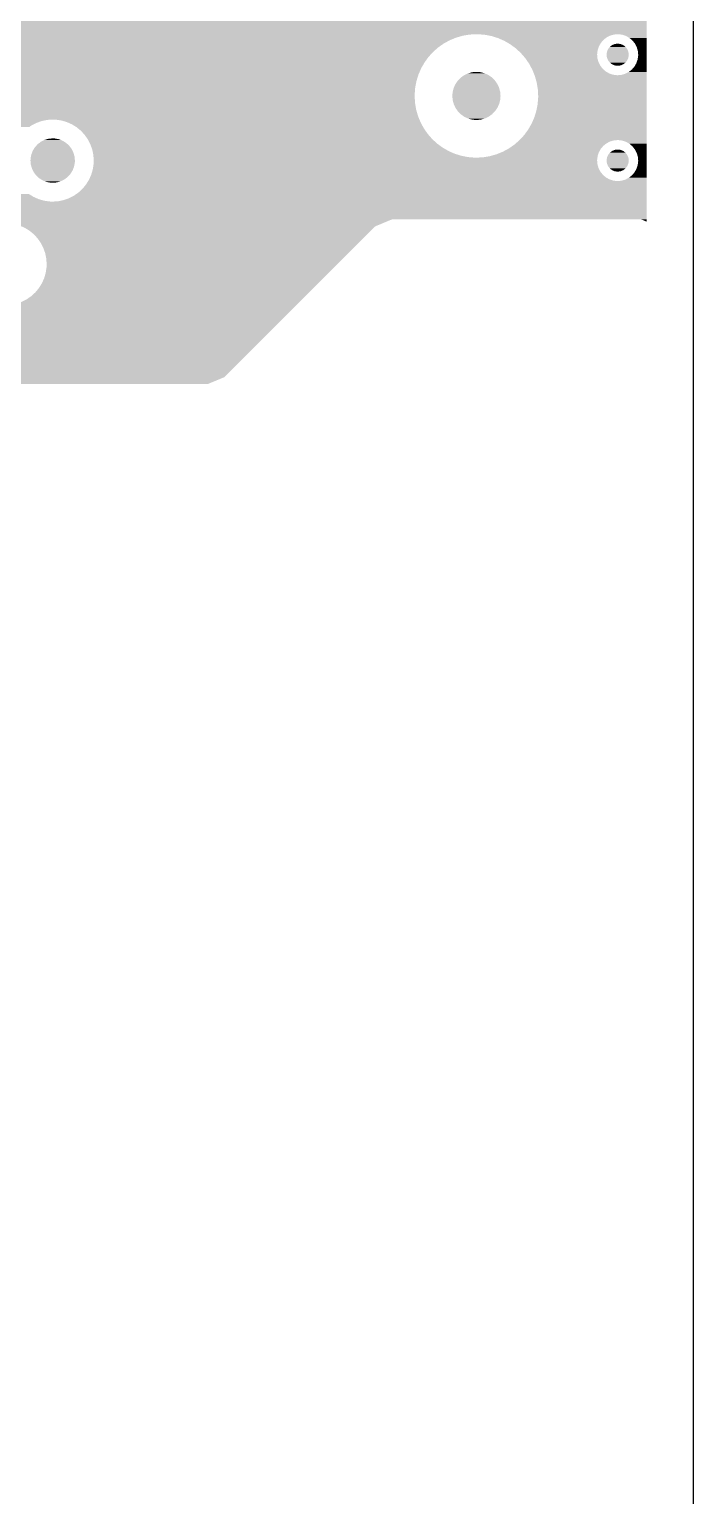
# Model space of a CAD drawing. Extents: x 295 to 953, y 10 to 290.
# Drawn here: x 764.6 to 800.5, y 130.6 to 209.8 of the extents above; entities that cross this region are included whole.
import ezdxf

# ---------------------------------------------------------------- set-up
doc = ezdxf.new("R2010")
doc.units = 0
doc.header["$LTSCALE"] = 5
doc.header["$MEASUREMENT"] = 0
doc.layers.add('FROMC1', color=7, linetype='CONTINUOUS')

msp = doc.modelspace()

# ---------------------------------------------------------------- linework, layer by layer
at = {"layer": 'FROMC1'}
msp.add_line((800.477, 75.999), (800.477, 263.995), dxfattribs=at)
msp.add_line((800.477, 75.999), (800.477, 263.995), dxfattribs=at)
for points in [[(720.94, 209.537), (720.94, 210.66), (797.937, 209.537), (797.937, 210.66)], [(720.94, 209.517), (720.94, 209.537), (788.39, 209.517), (788.758, 209.537)], [(720.94, 209.456), (720.94, 209.517), (788.027, 209.456), (788.39, 209.517)], [(720.94, 209.356), (720.94, 209.456), (787.673, 209.356), (788.027, 209.456)], [(720.94, 209.217), (720.94, 209.356), (787.333, 209.217), (787.673, 209.356)], [(720.94, 209.042), (720.94, 209.217), (787.009, 209.042), (787.333, 209.217)], [(720.94, 208.832), (720.94, 209.042), (786.707, 208.832), (787.009, 209.042)], [(788.839, 209.536), (788.758, 209.537), (796.367, 209.536), (796.378, 209.537)], [(789.08, 209.517), (788.839, 209.536), (796.167, 209.517), (796.367, 209.536)], [(789.206, 209.507), (789.08, 209.517), (796.133, 209.507), (796.167, 209.517)], [(789.466, 209.457), (789.206, 209.507), (795.963, 209.457), (796.133, 209.507)], [(789.567, 209.438), (789.466, 209.457), (795.926, 209.438), (795.963, 209.457)], [(789.819, 209.359), (789.567, 209.438), (795.775, 209.359), (795.926, 209.438)], [(789.919, 209.329), (789.819, 209.359), (795.737, 209.329), (795.775, 209.359)], [(790.15, 209.228), (789.919, 209.329), (795.609, 209.228), (795.737, 209.329)], [(790.256, 209.182), (790.15, 209.228), (795.57, 209.182), (795.609, 209.228)], [(790.456, 209.067), (790.256, 209.182), (795.471, 209.067), (795.57, 209.182)], [(790.575, 208.998), (790.456, 209.067), (795.433, 208.998), (795.471, 209.067)], [(790.733, 208.883), (790.575, 208.998), (795.367, 208.883), (795.433, 208.998)], [(796.079, 208.95), (796.22, 209.008), (796.675, 208.95), (796.536, 209.008)], [(796.22, 209.008), (796.223, 209.009), (796.536, 209.008), (796.528, 209.009)], [(796.223, 209.009), (796.378, 209.029), (796.528, 209.009), (796.378, 209.029)], [(796.629, 209.508), (796.419, 209.537), (797.937, 209.508), (797.937, 209.537)], [(796.83, 209.441), (796.629, 209.508), (797.937, 209.441), (797.937, 209.508)], [(797.014, 209.336), (796.83, 209.441), (797.937, 209.336), (797.937, 209.441)], [(797.175, 209.198), (797.014, 209.336), (797.937, 209.198), (797.937, 209.336)], [(797.307, 209.032), (797.175, 209.198), (797.937, 209.032), (797.937, 209.198)], [(797.405, 208.844), (797.307, 209.032), (797.937, 208.844), (797.937, 209.032)], [(720.94, 208.59), (720.94, 208.832), (786.43, 208.59), (786.707, 208.832)], [(720.94, 208.319), (720.94, 208.59), (786.182, 208.319), (786.43, 208.59)], [(720.94, 208.022), (720.94, 208.319), (785.964, 208.022), (786.182, 208.319)], [(790.872, 208.781), (790.733, 208.883), (795.333, 208.781), (795.367, 208.883)], [(790.98, 208.682), (790.872, 208.781), (795.299, 208.682), (795.333, 208.781)], [(791.143, 208.532), (790.98, 208.682), (795.279, 208.532), (795.299, 208.682)], [(791.196, 208.472), (791.143, 208.532), (795.271, 208.472), (795.279, 208.532)], [(791.232, 208.43), (791.196, 208.472), (795.27, 208.43), (795.271, 208.472)], [(791.385, 208.255), (791.232, 208.43), (795.287, 208.255), (795.27, 208.43)], [(791.41, 208.219), (791.385, 208.255), (795.29, 208.219), (795.287, 208.255)], [(791.551, 208.016), (791.41, 208.219), (795.35, 208.016), (795.29, 208.219)], [(795.778, 208.43), (795.799, 208.584), (796.977, 208.43), (796.957, 208.584)], [(795.798, 208.276), (795.778, 208.43), (796.956, 208.276), (796.977, 208.43)], [(795.8, 208.271), (795.798, 208.276), (796.956, 208.271), (796.956, 208.276)], [(795.799, 208.584), (795.8, 208.589), (796.957, 208.584), (796.955, 208.589)], [(795.8, 208.589), (795.858, 208.728), (796.955, 208.589), (796.897, 208.728)], [(795.858, 208.132), (795.8, 208.271), (796.897, 208.132), (796.956, 208.271)], [(795.858, 208.728), (795.86, 208.732), (796.897, 208.728), (796.894, 208.732)], [(795.86, 208.732), (795.953, 208.852), (796.894, 208.732), (796.803, 208.852)], [(795.953, 208.852), (795.955, 208.855), (796.803, 208.852), (796.799, 208.855)], [(795.955, 208.855), (796.076, 208.948), (796.799, 208.855), (796.68, 208.948)], [(796.076, 208.948), (796.079, 208.95), (796.68, 208.948), (796.675, 208.95)], [(797.465, 208.641), (797.405, 208.844), (797.937, 208.641), (797.937, 208.844)], [(797.456, 208.178), (797.484, 208.388), (797.937, 208.178), (797.937, 208.388)], [(797.485, 208.43), (797.465, 208.641), (797.937, 208.43), (797.937, 208.641)], [(797.484, 208.388), (797.485, 208.43), (797.937, 208.388), (797.937, 208.43)], [(720.94, 207.703), (720.94, 208.022), (785.781, 207.703), (785.964, 208.022)], [(720.94, 207.632), (720.94, 207.703), (785.75, 207.632), (785.781, 207.703)], [(735.669, 207.603), (735.459, 207.632), (785.737, 207.603), (785.75, 207.632)], [(735.87, 207.536), (735.669, 207.603), (785.708, 207.536), (785.737, 207.603)], [(736.054, 207.431), (735.87, 207.536), (785.662, 207.431), (785.708, 207.536)], [(736.13, 207.366), (736.054, 207.431), (785.634, 207.366), (785.662, 207.431)], [(788.128, 207.34), (788.307, 207.425), (789.392, 207.34), (789.203, 207.425)], [(788.307, 207.425), (788.341, 207.434), (789.203, 207.425), (789.183, 207.434)], [(788.341, 207.434), (788.529, 207.485), (789.183, 207.434), (788.978, 207.485)], [(788.529, 207.485), (788.579, 207.49), (788.978, 207.485), (788.96, 207.49)], [(788.579, 207.49), (788.758, 207.505), (788.96, 207.49), (788.758, 207.505)], [(791.595, 207.953), (791.551, 208.016), (795.383, 207.953), (795.35, 208.016)], [(791.663, 207.828), (791.595, 207.953), (795.448, 207.828), (795.383, 207.953)], [(791.753, 207.662), (791.663, 207.828), (795.58, 207.662), (795.448, 207.828)], [(791.77, 207.63), (791.753, 207.662), (795.617, 207.63), (795.58, 207.662)], [(791.813, 207.524), (791.77, 207.63), (795.741, 207.524), (795.617, 207.63)], [(791.856, 207.419), (791.813, 207.524), (795.925, 207.419), (795.741, 207.524)], [(791.883, 207.352), (791.856, 207.419), (796.126, 207.352), (795.925, 207.419)], [(795.861, 208.128), (795.858, 208.132), (796.895, 208.128), (796.897, 208.132)], [(795.952, 208.008), (795.861, 208.128), (796.802, 208.008), (796.895, 208.128)], [(795.956, 208.005), (795.952, 208.008), (796.8, 208.005), (796.802, 208.008)], [(796.075, 207.912), (795.956, 208.005), (796.679, 207.912), (796.8, 208.005)], [(796.081, 207.91), (796.075, 207.912), (796.676, 207.91), (796.679, 207.912)], [(796.219, 207.852), (796.081, 207.91), (796.535, 207.852), (796.676, 207.91)], [(796.227, 207.851), (796.219, 207.852), (796.532, 207.851), (796.535, 207.852)], [(796.378, 207.831), (796.227, 207.851), (796.378, 207.831), (796.532, 207.851)], [(796.588, 207.343), (796.792, 207.403), (797.937, 207.343), (797.937, 207.403)], [(796.792, 207.403), (796.98, 207.501), (797.937, 207.403), (797.937, 207.501)], [(796.98, 207.501), (797.146, 207.632), (797.937, 207.501), (797.937, 207.632)], [(797.146, 207.632), (797.284, 207.793), (797.937, 207.632), (797.937, 207.793)], [(797.284, 207.793), (797.388, 207.977), (797.937, 207.793), (797.937, 207.977)], [(797.388, 207.977), (797.456, 208.178), (797.937, 207.977), (797.937, 208.178)], [(736.215, 207.293), (736.13, 207.366), (785.611, 207.293), (785.634, 207.366)], [(736.347, 207.127), (736.215, 207.293), (785.56, 207.127), (785.611, 207.293)], [(736.405, 207.015), (736.347, 207.127), (785.525, 207.015), (785.56, 207.127)], [(736.445, 206.939), (736.405, 207.015), (785.51, 206.939), (785.525, 207.015)], [(736.505, 206.736), (736.445, 206.939), (785.471, 206.736), (785.51, 206.939)], [(736.513, 206.653), (736.505, 206.736), (785.455, 206.653), (785.471, 206.736)], [(736.525, 206.525), (736.513, 206.653), (785.445, 206.525), (785.455, 206.653)], [(787.48, 206.434), (787.528, 206.63), (790.038, 206.434), (789.984, 206.63)], [(787.528, 206.63), (787.54, 206.655), (789.984, 206.63), (789.978, 206.655)], [(787.54, 206.655), (787.622, 206.84), (789.978, 206.655), (789.89, 206.84)], [(787.622, 206.84), (787.638, 206.863), (789.89, 206.84), (789.879, 206.863)], [(787.638, 206.863), (787.752, 207.029), (789.879, 206.863), (789.761, 207.029)], [(787.752, 207.029), (787.772, 207.05), (789.761, 207.029), (789.746, 207.05)], [(787.772, 207.05), (787.912, 207.193), (789.746, 207.05), (789.6, 207.193)], [(787.912, 207.193), (787.937, 207.211), (789.6, 207.193), (789.582, 207.211)], [(787.937, 207.211), (788.1, 207.327), (789.582, 207.211), (789.412, 207.327)], [(788.1, 207.327), (788.128, 207.34), (789.412, 207.327), (789.392, 207.34)], [(791.895, 207.323), (791.883, 207.352), (796.336, 207.323), (796.126, 207.352)], [(791.909, 207.289), (791.895, 207.323), (797.937, 207.289), (797.937, 207.323)], [(791.895, 207.323), (791.895, 207.323), (796.378, 207.323), (796.336, 207.323)], [(792.009, 206.935), (791.909, 207.289), (797.937, 206.935), (797.937, 207.289)], [(792.07, 206.572), (792.009, 206.935), (797.937, 206.572), (797.937, 206.935)], [(796.378, 207.323), (796.588, 207.343), (797.937, 207.323), (797.937, 207.343)], [(736.186, 205.727), (736.28, 205.838), (785.464, 205.727), (785.445, 205.838)], [(736.28, 205.838), (736.324, 205.888), (785.445, 205.838), (785.443, 205.888)], [(736.324, 205.888), (736.428, 206.072), (785.443, 205.888), (785.432, 206.072)], [(736.428, 206.072), (736.473, 206.205), (785.432, 206.072), (785.425, 206.205)], [(736.473, 206.205), (736.496, 206.273), (785.425, 206.205), (785.426, 206.273)], [(736.496, 206.273), (736.498, 206.287), (785.426, 206.273), (785.426, 206.287)], [(736.498, 206.287), (736.524, 206.483), (785.426, 206.287), (785.442, 206.483)], [(736.524, 206.483), (736.525, 206.525), (785.442, 206.483), (785.445, 206.525)], [(787.457, 206.205), (787.473, 206.407), (790.058, 206.205), (790.04, 206.407)], [(787.475, 206.003), (787.457, 206.205), (790.042, 206.003), (790.058, 206.205)], [(787.473, 206.407), (787.48, 206.434), (790.04, 206.407), (790.038, 206.434)], [(787.477, 205.976), (787.475, 206.003), (790.036, 205.976), (790.042, 206.003)], [(787.531, 205.78), (787.477, 205.976), (789.987, 205.78), (790.036, 205.976)], [(792.06, 205.756), (792.089, 206.123), (797.937, 205.756), (797.937, 206.123)], [(792.09, 206.205), (792.07, 206.572), (797.937, 206.205), (797.937, 206.572)], [(792.089, 206.123), (792.09, 206.205), (797.937, 206.123), (797.937, 206.205)], [(720.94, 205.121), (720.94, 205.418), (785.606, 205.121), (785.522, 205.418)], [(720.94, 204.93), (720.94, 205.121), (785.684, 204.93), (785.606, 205.121)], [(735.418, 205.418), (735.628, 205.438), (785.522, 205.418), (785.517, 205.438)], [(735.628, 205.438), (735.754, 205.475), (785.517, 205.438), (785.506, 205.475)], [(735.754, 205.475), (735.832, 205.498), (785.506, 205.475), (785.502, 205.498)], [(735.832, 205.498), (736.02, 205.596), (785.502, 205.498), (785.486, 205.596)], [(736.02, 205.596), (736.186, 205.727), (785.486, 205.596), (785.464, 205.727)], [(787.538, 205.755), (787.531, 205.78), (789.975, 205.755), (789.987, 205.78)], [(787.625, 205.57), (787.538, 205.755), (789.893, 205.57), (789.975, 205.755)], [(787.636, 205.547), (787.625, 205.57), (789.877, 205.547), (789.893, 205.57)], [(787.754, 205.381), (787.636, 205.547), (789.763, 205.381), (789.877, 205.547)], [(787.769, 205.36), (787.754, 205.381), (789.743, 205.36), (789.763, 205.381)], [(787.915, 205.216), (787.769, 205.36), (789.603, 205.216), (789.743, 205.36)], [(787.933, 205.199), (787.915, 205.216), (789.578, 205.199), (789.603, 205.216)], [(788.103, 205.083), (787.933, 205.199), (789.416, 205.083), (789.578, 205.199)], [(788.123, 205.07), (788.103, 205.083), (789.387, 205.07), (789.416, 205.083)], [(788.312, 204.985), (788.123, 205.07), (789.208, 204.985), (789.387, 205.07)], [(791.734, 204.707), (791.881, 205.044), (797.937, 204.707), (797.937, 205.044)], [(791.881, 205.044), (791.99, 205.395), (797.937, 205.044), (797.937, 205.395)], [(791.99, 205.395), (792.06, 205.756), (797.937, 205.395), (797.937, 205.756)], [(735.596, 204.923), (735.418, 204.93), (765.792, 204.923), (765.898, 204.93)], [(735.684, 204.91), (735.596, 204.923), (765.598, 204.91), (765.792, 204.923)], [(735.803, 204.892), (735.684, 204.91), (765.512, 204.892), (765.598, 204.91)], [(751.372, 204.888), (751.293, 204.892), (765.495, 204.888), (765.512, 204.892)], [(751.561, 204.851), (751.372, 204.888), (765.315, 204.851), (765.495, 204.888)], [(751.566, 204.849), (751.561, 204.851), (765.305, 204.849), (765.315, 204.851)], [(751.737, 204.776), (751.566, 204.849), (765.096, 204.776), (765.305, 204.849)], [(751.773, 204.749), (751.737, 204.776), (765.022, 204.749), (765.096, 204.776)], [(751.893, 204.665), (751.773, 204.749), (764.857, 204.665), (765.022, 204.749)], [(751.941, 204.613), (751.893, 204.665), (764.755, 204.613), (764.857, 204.665)], [(752.022, 204.523), (751.941, 204.613), (764.627, 204.523), (764.755, 204.613)], [(766.076, 204.923), (765.898, 204.93), (785.687, 204.923), (785.684, 204.93)], [(766.372, 204.878), (766.076, 204.923), (785.705, 204.878), (785.687, 204.923)], [(766.66, 204.794), (766.372, 204.878), (785.739, 204.794), (785.705, 204.878)], [(766.692, 204.78), (766.66, 204.794), (785.745, 204.78), (785.739, 204.794)], [(766.934, 204.672), (766.692, 204.78), (785.803, 204.672), (785.745, 204.78)], [(767.189, 204.515), (766.934, 204.672), (785.889, 204.515), (785.803, 204.672)], [(767.259, 204.457), (767.189, 204.515), (785.92, 204.457), (785.889, 204.515)], [(767.42, 204.324), (767.259, 204.457), (786.013, 204.324), (785.92, 204.457)], [(767.576, 204.155), (767.42, 204.324), (786.13, 204.155), (786.013, 204.324)], [(788.333, 204.976), (788.312, 204.985), (789.175, 204.976), (789.208, 204.985)], [(788.537, 204.925), (788.333, 204.976), (788.986, 204.925), (789.175, 204.976)], [(788.555, 204.92), (788.537, 204.925), (788.936, 204.92), (788.986, 204.925)], [(788.758, 204.904), (788.555, 204.92), (788.758, 204.904), (788.936, 204.92)], [(791.334, 204.091), (791.551, 204.388), (797.937, 204.091), (797.937, 204.388)], [(791.551, 204.388), (791.734, 204.707), (797.937, 204.388), (797.937, 204.707)], [(764.883, 203.344), (764.943, 203.44), (766.918, 203.344), (766.846, 203.44)], [(764.943, 203.44), (765.016, 203.52), (766.846, 203.44), (766.786, 203.52)], [(765.016, 203.52), (765.092, 203.603), (766.786, 203.52), (766.696, 203.603)], [(765.092, 203.603), (765.181, 203.669), (766.696, 203.603), (766.623, 203.669)], [(765.181, 203.669), (765.268, 203.735), (766.623, 203.669), (766.517, 203.735)], [(765.268, 203.735), (765.371, 203.786), (766.517, 203.735), (766.436, 203.786)], [(765.371, 203.786), (765.466, 203.833), (766.436, 203.786), (766.315, 203.833)], [(765.466, 203.833), (765.583, 203.867), (766.315, 203.833), (766.231, 203.867)], [(765.583, 203.867), (765.678, 203.894), (766.231, 203.867), (766.09, 203.894)], [(765.678, 203.894), (765.836, 203.908), (766.09, 203.894), (766.014, 203.908)], [(765.836, 203.908), (765.898, 203.914), (766.014, 203.908), (765.898, 203.914)], [(767.623, 204.103), (767.576, 204.155), (786.175, 204.103), (786.13, 204.155)], [(767.781, 203.878), (767.623, 204.103), (786.372, 203.878), (786.175, 204.103)], [(767.795, 203.857), (767.781, 203.878), (786.394, 203.857), (786.372, 203.878)], [(767.912, 203.629), (767.795, 203.857), (786.643, 203.629), (786.394, 203.857)], [(767.932, 203.591), (767.912, 203.629), (786.696, 203.591), (786.643, 203.629)], [(767.995, 203.412), (767.932, 203.591), (786.94, 203.412), (786.696, 203.591)], [(790.506, 203.368), (790.714, 203.513), (795.485, 203.368), (795.609, 203.513)], [(790.714, 203.513), (790.808, 203.578), (795.609, 203.513), (795.691, 203.578)], [(790.808, 203.578), (790.884, 203.644), (795.691, 203.578), (795.775, 203.644)], [(790.884, 203.644), (790.996, 203.742), (795.775, 203.644), (795.963, 203.742)], [(790.996, 203.742), (791.065, 203.802), (795.963, 203.742), (796.167, 203.802)], [(791.065, 203.802), (791.085, 203.82), (796.167, 203.802), (796.35, 203.82)], [(791.085, 203.82), (791.087, 203.822), (796.35, 203.82), (796.378, 203.822)], [(791.087, 203.822), (791.334, 204.091), (797.937, 203.822), (797.937, 204.091)], [(796.629, 203.793), (796.419, 203.822), (797.937, 203.793), (797.937, 203.822)], [(796.83, 203.726), (796.629, 203.793), (797.937, 203.726), (797.937, 203.793)], [(797.014, 203.621), (796.83, 203.726), (797.937, 203.621), (797.937, 203.726)], [(797.175, 203.483), (797.014, 203.621), (797.937, 203.483), (797.937, 203.621)], [(797.307, 203.317), (797.175, 203.483), (797.937, 203.317), (797.937, 203.483)], [(764.699, 202.715), (764.704, 202.832), (767.096, 202.715), (767.086, 202.832)], [(764.709, 202.598), (764.699, 202.715), (767.091, 202.598), (767.096, 202.715)], [(764.704, 202.832), (764.724, 202.935), (767.086, 202.832), (767.076, 202.935)], [(764.724, 202.935), (764.746, 203.048), (767.076, 202.935), (767.044, 203.048)], [(764.746, 203.048), (764.785, 203.147), (767.044, 203.048), (767.016, 203.147)], [(764.785, 203.147), (764.826, 203.253), (767.016, 203.147), (766.963, 203.253)], [(764.826, 203.253), (764.883, 203.344), (766.963, 203.253), (766.918, 203.344)], [(768.032, 203.308), (767.995, 203.412), (787.121, 203.308), (786.94, 203.412)], [(768.048, 203.228), (768.032, 203.308), (787.259, 203.228), (787.121, 203.308)], [(768.078, 203.081), (768.048, 203.228), (787.596, 203.081), (787.259, 203.228)], [(768.092, 203.014), (768.078, 203.081), (787.813, 203.014), (787.596, 203.081)], [(768.095, 202.972), (768.092, 203.014), (787.948, 202.972), (787.813, 203.014)], [(768.1, 202.903), (768.095, 202.972), (788.309, 202.903), (787.948, 202.972)], [(768.102, 202.873), (768.1, 202.903), (788.676, 202.873), (788.309, 202.903)], [(768.102, 202.872), (768.102, 202.873), (788.758, 202.872), (788.676, 202.873)], [(768.11, 202.757), (768.102, 202.872), (795.271, 202.757), (795.286, 202.872)], [(768.105, 202.537), (768.112, 202.715), (795.287, 202.537), (795.27, 202.715)], [(768.112, 202.715), (768.11, 202.757), (795.27, 202.715), (795.271, 202.757)], [(788.758, 202.872), (789.125, 202.893), (795.286, 202.872), (795.289, 202.893)], [(789.125, 202.893), (789.488, 202.953), (795.289, 202.893), (795.297, 202.953)], [(789.488, 202.953), (789.535, 202.967), (795.297, 202.953), (795.299, 202.967)], [(789.535, 202.967), (789.842, 203.054), (795.299, 202.967), (795.328, 203.054)], [(789.842, 203.054), (790.121, 203.168), (795.328, 203.054), (795.367, 203.168)], [(790.121, 203.168), (790.182, 203.192), (795.367, 203.168), (795.381, 203.192)], [(790.182, 203.192), (790.476, 203.352), (795.381, 203.192), (795.471, 203.352)], [(790.476, 203.352), (790.506, 203.368), (795.471, 203.352), (795.485, 203.368)], [(795.778, 202.715), (795.799, 202.869), (796.977, 202.715), (796.957, 202.869)], [(795.798, 202.561), (795.778, 202.715), (796.956, 202.561), (796.977, 202.715)], [(795.799, 202.869), (795.8, 202.874), (796.957, 202.869), (796.955, 202.874)], [(795.8, 202.874), (795.858, 203.013), (796.955, 202.874), (796.897, 203.013)], [(795.858, 203.013), (795.86, 203.017), (796.897, 203.013), (796.894, 203.017)], [(795.86, 203.017), (795.953, 203.137), (796.894, 203.017), (796.803, 203.137)], [(795.953, 203.137), (795.955, 203.14), (796.803, 203.137), (796.799, 203.14)], [(795.955, 203.14), (796.076, 203.233), (796.799, 203.14), (796.68, 203.233)], [(796.076, 203.233), (796.079, 203.235), (796.68, 203.233), (796.675, 203.235)], [(796.079, 203.235), (796.22, 203.293), (796.675, 203.235), (796.536, 203.293)], [(796.22, 203.293), (796.223, 203.294), (796.536, 203.293), (796.528, 203.294)], [(796.223, 203.294), (796.378, 203.314), (796.528, 203.294), (796.378, 203.314)], [(797.405, 203.129), (797.307, 203.317), (797.937, 203.129), (797.937, 203.317)], [(797.465, 202.926), (797.405, 203.129), (797.937, 202.926), (797.937, 203.129)], [(797.456, 202.463), (797.484, 202.673), (797.937, 202.463), (797.937, 202.673)], [(797.485, 202.715), (797.465, 202.926), (797.937, 202.715), (797.937, 202.926)], [(797.484, 202.673), (797.485, 202.715), (797.937, 202.673), (797.937, 202.715)], [(764.719, 202.495), (764.709, 202.598), (767.071, 202.495), (767.091, 202.598)], [(764.751, 202.382), (764.719, 202.495), (767.049, 202.382), (767.071, 202.495)], [(764.779, 202.283), (764.751, 202.382), (767.011, 202.283), (767.049, 202.382)], [(764.832, 202.177), (764.779, 202.283), (766.969, 202.177), (767.011, 202.283)], [(764.877, 202.086), (764.832, 202.177), (766.912, 202.086), (766.969, 202.177)], [(764.949, 201.99), (764.877, 202.086), (766.852, 201.99), (766.912, 202.086)], [(765.01, 201.91), (764.949, 201.99), (766.779, 201.91), (766.852, 201.99)], [(765.1, 201.827), (765.01, 201.91), (766.703, 201.827), (766.779, 201.91)], [(767.913, 201.809), (767.975, 201.947), (795.741, 201.809), (795.58, 201.947)], [(767.975, 201.947), (767.977, 201.953), (795.58, 201.947), (795.575, 201.953)], [(767.977, 201.953), (768.024, 202.113), (795.575, 201.953), (795.448, 202.113)], [(768.024, 202.113), (768.061, 202.24), (795.448, 202.113), (795.382, 202.24)], [(768.061, 202.24), (768.07, 202.301), (795.382, 202.24), (795.35, 202.301)], [(768.07, 202.301), (768.1, 202.504), (795.35, 202.301), (795.29, 202.504)], [(768.1, 202.504), (768.105, 202.537), (795.29, 202.504), (795.287, 202.537)], [(795.8, 202.556), (795.798, 202.561), (796.956, 202.556), (796.956, 202.561)], [(795.858, 202.417), (795.8, 202.556), (796.897, 202.417), (796.956, 202.556)], [(795.861, 202.413), (795.858, 202.417), (796.895, 202.413), (796.897, 202.417)], [(795.952, 202.293), (795.861, 202.413), (796.802, 202.293), (796.895, 202.413)], [(795.956, 202.29), (795.952, 202.293), (796.8, 202.29), (796.802, 202.293)], [(796.075, 202.197), (795.956, 202.29), (796.679, 202.197), (796.8, 202.29)], [(796.081, 202.195), (796.075, 202.197), (796.676, 202.195), (796.679, 202.197)], [(796.219, 202.137), (796.081, 202.195), (796.535, 202.137), (796.676, 202.195)], [(796.227, 202.136), (796.219, 202.137), (796.532, 202.136), (796.535, 202.137)], [(796.378, 202.116), (796.227, 202.136), (796.378, 202.116), (796.532, 202.136)], [(796.98, 201.786), (797.146, 201.917), (797.937, 201.786), (797.937, 201.917)], [(797.146, 201.917), (797.284, 202.078), (797.937, 201.917), (797.937, 202.078)], [(797.284, 202.078), (797.388, 202.262), (797.937, 202.078), (797.937, 202.262)], [(797.388, 202.262), (797.456, 202.463), (797.937, 202.262), (797.937, 202.463)], [(765.172, 201.761), (765.1, 201.827), (766.615, 201.761), (766.703, 201.827)], [(765.278, 201.695), (765.172, 201.761), (766.527, 201.695), (766.615, 201.761)], [(765.359, 201.644), (765.278, 201.695), (766.425, 201.644), (766.527, 201.695)], [(765.48, 201.597), (765.359, 201.644), (766.329, 201.597), (766.425, 201.644)], [(765.564, 201.563), (765.48, 201.597), (766.212, 201.563), (766.329, 201.597)], [(765.705, 201.536), (765.564, 201.563), (766.117, 201.536), (766.212, 201.563)], [(765.781, 201.522), (765.705, 201.536), (765.959, 201.522), (766.117, 201.536)], [(765.898, 201.516), (765.781, 201.522), (765.898, 201.516), (765.959, 201.522)], [(767.286, 200.989), (767.506, 201.192), (797.937, 200.989), (797.937, 201.192)], [(767.506, 201.192), (767.697, 201.424), (797.937, 201.192), (797.937, 201.424)], [(767.697, 201.424), (767.811, 201.608), (797.937, 201.424), (797.937, 201.608)], [(767.811, 201.608), (767.829, 201.637), (796.336, 201.608), (796.126, 201.637)], [(767.811, 201.608), (767.811, 201.608), (796.378, 201.608), (796.336, 201.608)], [(767.829, 201.637), (767.855, 201.679), (796.126, 201.637), (796.001, 201.679)], [(767.855, 201.679), (767.866, 201.704), (796.001, 201.679), (795.925, 201.704)], [(767.866, 201.704), (767.913, 201.809), (795.925, 201.704), (795.741, 201.809)], [(796.378, 201.608), (796.588, 201.628), (797.937, 201.608), (797.937, 201.628)], [(796.588, 201.628), (796.792, 201.688), (797.937, 201.628), (797.937, 201.688)], [(796.792, 201.688), (796.98, 201.786), (797.937, 201.688), (797.937, 201.786)], [(720.94, 199.54), (720.94, 200.5), (797.937, 199.54), (797.937, 200.5)], [(735.418, 200.5), (735.523, 200.507), (765.898, 200.5), (765.719, 200.507)], [(735.523, 200.507), (735.717, 200.52), (765.719, 200.507), (765.632, 200.52)], [(735.717, 200.52), (735.868, 200.552), (765.632, 200.52), (765.423, 200.552)], [(735.868, 200.552), (736.01, 200.581), (765.423, 200.552), (765.322, 200.581)], [(736.01, 200.581), (736.165, 200.636), (765.322, 200.581), (765.135, 200.636)], [(736.165, 200.636), (736.293, 200.681), (765.135, 200.636), (765.034, 200.681)], [(736.293, 200.681), (736.443, 200.758), (765.034, 200.681), (764.861, 200.758)], [(736.443, 200.758), (736.56, 200.817), (764.861, 200.758), (764.764, 200.817)], [(736.56, 200.817), (736.7, 200.915), (764.764, 200.817), (764.606, 200.915)], [(765.898, 200.5), (766.197, 200.52), (797.937, 200.5), (797.937, 200.52)], [(766.197, 200.52), (766.49, 200.581), (797.937, 200.52), (797.937, 200.581)], [(766.49, 200.581), (766.773, 200.681), (797.937, 200.581), (797.937, 200.681)], [(766.773, 200.681), (767.04, 200.817), (797.937, 200.681), (797.937, 200.817)], [(767.04, 200.817), (767.286, 200.989), (797.937, 200.817), (797.937, 200.989)], [(720.94, 199.53), (720.94, 199.54), (784.177, 199.53), (784.226, 199.54)], [(720.94, 199.342), (720.94, 199.53), (783.725, 199.342), (784.177, 199.53)], [(797.671, 199.53), (797.622, 199.54), (797.937, 199.53), (797.937, 199.54)], [(797.936, 199.419), (797.671, 199.53), (797.937, 199.419), (797.937, 199.53)], [(763.536, 199.335), (763.358, 199.342), (783.708, 199.335), (783.725, 199.342)], [(763.832, 199.29), (763.536, 199.335), (783.602, 199.29), (783.708, 199.335)], [(764.12, 199.206), (763.832, 199.29), (783.4, 199.206), (783.602, 199.29)], [(764.192, 199.175), (764.12, 199.206), (783.324, 199.175), (783.4, 199.206)], [(764.253, 199.147), (764.192, 199.175), (783.283, 199.147), (783.324, 199.175)], [(764.394, 199.084), (764.253, 199.147), (783.22, 199.084), (783.283, 199.147)], [(764.649, 198.927), (764.394, 199.084), (783.062, 198.927), (783.22, 199.084)], [(764.88, 198.736), (764.649, 198.927), (782.871, 198.736), (783.062, 198.927)], [(765.083, 198.515), (764.88, 198.736), (782.651, 198.515), (782.871, 198.736)], [(765.255, 198.269), (765.083, 198.515), (782.405, 198.269), (782.651, 198.515)], [(765.392, 198.003), (765.255, 198.269), (782.138, 198.003), (782.405, 198.269)], [(765.492, 197.72), (765.392, 198.003), (781.856, 197.72), (782.138, 198.003)], [(765.552, 197.426), (765.492, 197.72), (781.562, 197.426), (781.856, 197.72)], [(765.572, 197.127), (765.552, 197.426), (781.263, 197.127), (781.562, 197.426)], [(765.565, 196.949), (765.572, 197.127), (781.085, 196.949), (781.263, 197.127)], [(765.315, 196.091), (765.437, 196.365), (780.226, 196.091), (780.5, 196.365)], [(765.437, 196.365), (765.521, 196.652), (780.5, 196.365), (780.788, 196.652)], [(765.521, 196.652), (765.565, 196.949), (780.788, 196.652), (781.085, 196.949)], [(764.746, 195.401), (764.966, 195.604), (779.537, 195.401), (779.74, 195.604)], [(764.966, 195.604), (765.157, 195.836), (779.74, 195.604), (779.971, 195.836)], [(765.157, 195.836), (765.315, 196.091), (779.971, 195.836), (780.226, 196.091)], [(720.94, 194.097), (720.94, 194.912), (778.233, 194.097), (779.048, 194.912)], [(763.358, 194.912), (763.657, 194.932), (779.048, 194.912), (779.068, 194.932)], [(763.657, 194.932), (763.95, 194.993), (779.068, 194.932), (779.129, 194.993)], [(763.95, 194.993), (764.233, 195.093), (779.129, 194.993), (779.228, 195.093)], [(764.233, 195.093), (764.5, 195.229), (779.228, 195.093), (779.365, 195.229)], [(764.5, 195.229), (764.746, 195.401), (779.365, 195.229), (779.537, 195.401)], [(731.687, 194.093), (731.608, 194.097), (778.229, 194.093), (778.233, 194.097)], [(731.876, 194.056), (731.687, 194.093), (778.192, 194.056), (778.229, 194.093)], [(732.052, 193.981), (731.876, 194.056), (778.116, 193.981), (778.192, 194.056)], [(732.208, 193.87), (732.052, 193.981), (778.005, 193.87), (778.116, 193.981)], [(732.337, 193.728), (732.208, 193.87), (777.864, 193.728), (778.005, 193.87)], [(732.434, 193.563), (732.337, 193.728), (777.698, 193.563), (777.864, 193.728)], [(732.494, 193.381), (732.434, 193.563), (777.516, 193.381), (777.698, 193.563)], [(732.514, 193.19), (732.494, 193.381), (777.326, 193.19), (777.516, 193.381)], [(732.511, 193.11), (732.514, 193.19), (777.246, 193.11), (777.326, 193.19)], [(731.798, 192.303), (731.98, 192.363), (776.439, 192.303), (776.499, 192.363)], [(731.98, 192.363), (732.146, 192.46), (776.499, 192.363), (776.596, 192.46)], [(732.146, 192.46), (732.287, 192.59), (776.596, 192.46), (776.725, 192.59)], [(732.287, 192.59), (732.398, 192.746), (776.725, 192.59), (776.882, 192.746)], [(732.398, 192.746), (732.474, 192.922), (776.882, 192.746), (777.058, 192.922)], [(732.474, 192.922), (732.511, 193.11), (777.058, 192.922), (777.246, 193.11)], [(720.94, 191.022), (720.94, 192.283), (775.158, 191.022), (776.419, 192.283)], [(731.608, 192.283), (731.798, 192.303), (776.419, 192.283), (776.439, 192.303)], [(720.94, 190.65), (720.94, 191.022), (774.259, 190.65), (775.158, 191.022)]]:
    msp.add_solid(points, dxfattribs=at)

doc.saveas('drawing.dxf')
